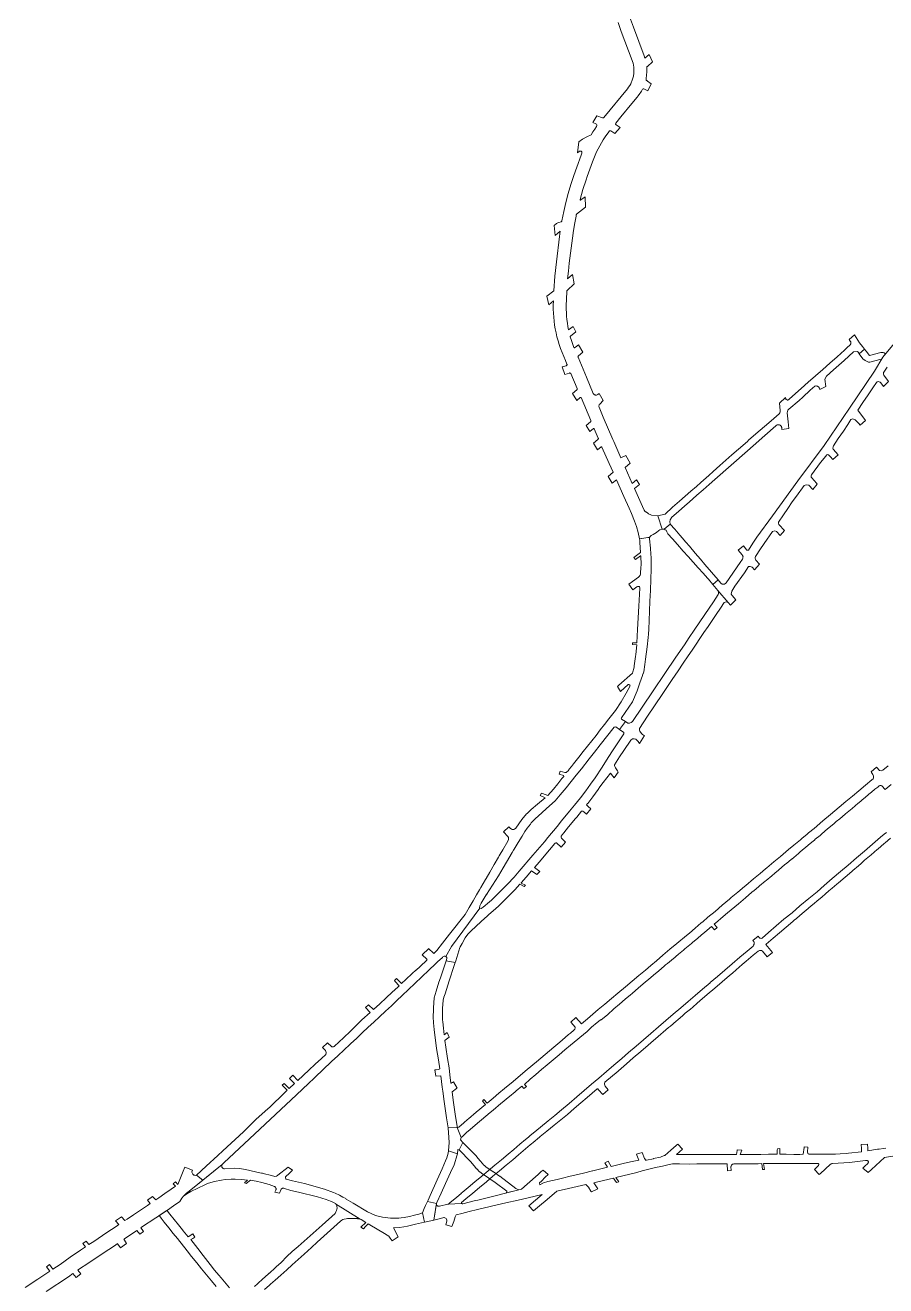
# Model space of a CAD drawing. Header units: inches. Extents: x 704148 to 723432, y 7075344 to 7101810.
# Drawn here: x 716746 to 718245, y 7092300 to 7094497 of the extents above; entities that cross this region are included whole.
import ezdxf

# ---------------------------------------------------------------- set-up
doc = ezdxf.new("R2010")
doc.units = ezdxf.units.IN
doc.header["$MEASUREMENT"] = 0
doc.layers.add('gisdb.gisadmin', color=7, linetype='Continuous', lineweight=9, true_color=0xccf5fc)

msp = doc.modelspace()

# ---------------------------------------------------------------- linework, layer by layer
at = {"layer": 'gisdb.gisadmin'}
for points in [[(717800.6341, 7094507.4328), (717805.5993, 7094493.7396), (717824.4406, 7094443.4478), (717825.7198, 7094439.7306), (717832.9896, 7094445.982), (717839.1471, 7094433.2506), (717829.9256, 7094425.2016), (717829.5631, 7094424.8247), (717829.1552, 7094424.1561), (717828.9343, 7094423.4048), (717828.9049, 7094422.7428), (717829.0243, 7094420.3466), (717829.0646, 7094417.9477), (717828.9802, 7094414.6232), (717828.711, 7094410.7615), (717828.4354, 7094408.3782), (717828.0814, 7094406.0052), (717827.6494, 7094403.6453), (717827.5918, 7094403.1256), (717827.6761, 7094402.347), (717827.8436, 7094401.8516), (717828.0946, 7094401.3928), (717828.6102, 7094400.8034), (717828.7995, 7094400.6501), (717830.1295, 7094399.66), (717836.7874, 7094394.7033), (717830.5673, 7094382.2597), (717825.1516, 7094385.6203), (717823.9261, 7094386.0499), (717823.143, 7094386.0407), (717822.389, 7094385.829), (717821.5169, 7094385.2588), (717820.0435, 7094382.856), (717819.6921, 7094382.2061), (717818.3999, 7094380.0046), (717817.0313, 7094377.8497), (717814.0716, 7094373.6907), (717812.4841, 7094371.6916), (717803.1768, 7094360.3841), (717784.0101, 7094337.0982), (717775.0586, 7094326.2229), (717774.6299, 7094325.2806), (717774.6759, 7094324.416), (717775.0829, 7094323.6519), (717775.4914, 7094323.2891), (717782.318, 7094318.4468), (717773.3085, 7094307.9838), (717766.4355, 7094312.7731), (717764.77, 7094313.0629), (717764.003, 7094312.6614), (717762.8248, 7094311.189), (717756.4864, 7094302.5067), (717753.1155, 7094297.4045), (717749.9129, 7094292.195), (717746.8822, 7094286.8838), (717744.0265, 7094281.4764), (717741.3489, 7094275.9786), (717738.8523, 7094270.3963), (717736.5393, 7094264.7355), (717734.4123, 7094259.0022), (717725.283, 7094233.1043), (717723.2857, 7094227.4384), (717717.6746, 7094210.5427), (717712.6844, 7094193.4533), (717712.6638, 7094193.0209), (717712.8279, 7094192.6203), (717713.1458, 7094192.3266), (717713.5581, 7094192.1948), (717713.9042, 7094192.2236), (717714.2439, 7094192.3866), (717721.8825, 7094198.0355), (717721.9599, 7094179.8332), (717706.8097, 7094167.4284), (717706.4524, 7094167.0477), (717706.2058, 7094166.5875), (717705.73, 7094164.3135), (717703.4663, 7094152.8148), (717701.1936, 7094139.2652), (717699.3038, 7094125.657), (717693.8725, 7094082.0407), (717692.3319, 7094068.5903), (717691.0566, 7094055.1122), (717699.5879, 7094062.518), (717702.6191, 7094046.4493), (717690.1961, 7094034.8077), (717689.9635, 7094034.548), (717689.7075, 7094034.093), (717689.5665, 7094033.4541), (717689.5325, 7094032.4491), (717688.6914, 7094008.0056), (717688.6933, 7094001.9563), (717688.8905, 7093995.9103), (717689.283, 7093989.8737), (717689.8702, 7093983.8531), (717690.6516, 7093977.8545), (717691.6264, 7093971.8843), (717692.7935, 7093965.9487), (717700.4772, 7093971.7774), (717705.1908, 7093962.3857), (717696.0866, 7093955.0791), (717695.9061, 7093954.8906), (717695.7524, 7093954.5791), (717695.7127, 7093954.3211), (717695.7503, 7093954.0268), (717697.6342, 7093947.7891), (717702.0472, 7093935.5292), (717702.175, 7093935.3015), (717702.3573, 7093935.1146), (717702.5817, 7093934.9813), (717702.9198, 7093934.9019), (717703.2647, 7093934.943), (717703.5868, 7093935.1088), (717704.7579, 7093936.0127), (717710.0992, 7093940.1357), (717717.3592, 7093927.2772), (717709.7721, 7093920.6872), (717709.426, 7093920.2963), (717709.2569, 7093919.9914), (717709.1432, 7093919.6618), (717709.0886, 7093919.3175), (717709.0945, 7093918.969), (717709.2411, 7093918.3994), (717712.2122, 7093911.3611), (717723.9413, 7093883.5757), (717735.8395, 7093855.3896), (717736.4998, 7093854.2637), (717737.0929, 7093853.6251), (717738.1671, 7093852.8837), (717738.9746, 7093852.5556), (717739.8267, 7093852.3727), (717740.6977, 7093852.3405), (717741.561, 7093852.4601), (717742.3904, 7093852.7278), (717743.5796, 7093853.438), (717745.8527, 7093855.2663), (717753.1642, 7093843.0482), (717747.0268, 7093836.7677), (717746.2442, 7093835.7231), (717745.885, 7093834.929), (717745.6172, 7093833.6515), (717745.6891, 7093832.3483), (717745.9965, 7093831.3287), (717752.9774, 7093814.1114), (717769.8683, 7093774.7924), (717771.3246, 7093771.4365), (717781.8653, 7093747.1449), (717783.6516, 7093743.1245), (717792.728, 7093747.2636), (717799.7462, 7093733.6275), (717791.1249, 7093726.3765), (717803.5559, 7093698.5193), (717810.7927, 7093704.7362), (717816.2067, 7093696.8611), (717807.6288, 7093689.392), (717823.9657, 7093652.782), (717824.3361, 7093652.0407), (717824.7697, 7093651.3344), (717825.2633, 7093650.6686), (717825.8129, 7093650.0483), (717826.4146, 7093649.4784), (717827.0636, 7093648.963), (717827.7551, 7093648.5062), (717828.4838, 7093648.1113), (717829.2441, 7093647.7815), (717830.2641, 7093647.4555), (717831.9193, 7093645.3931), (717835.8751, 7093643.6198), (717837.34, 7093642.95), (717848.31, 7093642.25), (717855.73, 7093618.84), (717851.94, 7093617.7), (717850.1, 7093616.53), (717845.96, 7093613.13), (717843.1, 7093611.07), (717840.25, 7093609.34), (717836.65, 7093607.49), (717834.61, 7093605.69), (717833.95, 7093604.24), (717831.0669, 7093604.0499), (717816.3468, 7093602.0312), (717814.1073, 7093612.9159), (717811.0271, 7093623.5866), (717807.5559, 7093632.724), (717802.3918, 7093645.9141), (717798.2523, 7093655.1906), (717789.0673, 7093675.7738), (717776.1177, 7093704.793), (717768.6437, 7093698.8428), (717761.6868, 7093710.4142), (717770.2551, 7093717.9308), (717763.5246, 7093733.0135), (717750.9094, 7093761.88), (717750.6949, 7093762.1531), (717750.233, 7093762.3869), (717749.8002, 7093762.382), (717749.3797, 7093762.1699), (717743.1482, 7093756.8682), (717736.3102, 7093768.3526), (717743.899, 7093774.8684), (717744.3394, 7093775.4055), (717744.5337, 7093775.8901), (717744.596, 7093776.4085), (717744.5617, 7093776.7554), (717744.4676, 7093777.0911), (717737.4624, 7093793.69), (717737.2738, 7093793.9816), (717736.8354, 7093794.2568), (717736.3181, 7093794.2759), (717735.8967, 7093794.0658), (717729.6397, 7093788.7933), (717723.3127, 7093799.1213), (717730.9007, 7093805.6747), (717731.4179, 7093806.369), (717731.5678, 7093806.8691), (717731.5831, 7093807.391), (717731.436, 7093807.9661), (717714.5743, 7093847.9102), (717714.0295, 7093848.4477), (717712.999, 7093848.2777), (717706.8228, 7093842.938), (717699.6458, 7093855.1743), (717707.2332, 7093861.7492), (717707.5798, 7093862.1397), (717707.7493, 7093862.4444), (717707.8983, 7093862.9448), (717707.9128, 7093863.4667), (717707.766, 7093864.0385), (717696.8654, 7093889.8418), (717696.563, 7093890.2675), (717696.3044, 7093890.5012), (717695.8505, 7093890.7592), (717695.1714, 7093890.905), (717694.5496, 7093890.8298), (717686.2091, 7093888.4538), (717681.4902, 7093901.4002), (717688.6789, 7093903.5586), (717689.2994, 7093903.8709), (717689.7757, 7093904.3765), (717690.0503, 7093905.0145), (717690.0901, 7093905.7079), (717689.9464, 7093906.252), (717687.186, 7093912.7911), (717678.6262, 7093933.8271), (717676.3663, 7093940.45), (717674.3259, 7093947.1438), (717672.5074, 7093953.9012), (717670.9126, 7093960.7149), (717669.5432, 7093967.5775), (717668.4009, 7093974.4815), (717667.4868, 7093981.4193), (717666.802, 7093988.3836), (717666.3471, 7093995.3666), (717666.1226, 7094002.3609), (717666.1289, 7094009.3587), (717666.3659, 7094016.3526), (717658.1341, 7094009.776), (717654.6307, 7094024.5978), (717667.073, 7094034.1701), (717668.8552, 7094059.5356), (717671.5449, 7094084.8211), (717676.9763, 7094128.4373), (717678.2842, 7094138.1744), (717669.4103, 7094130.5758), (717667.5123, 7094147.9224), (717671.6612, 7094151.1517), (717673.7337, 7094152.4707), (717675.834, 7094153.3215), (717679.813, 7094154.542), (717680.1362, 7094154.6729), (717680.5662, 7094154.969), (717680.9933, 7094155.5167), (717681.1947, 7094156.0984), (717684.3545, 7094172.1137), (717688.0256, 7094188.0197), (717692.204, 7094203.8), (717696.8856, 7094219.4384), (717702.0655, 7094234.9188), (717707.1257, 7094249.2733), (717714.6432, 7094270.4698), (717715.9893, 7094274.0859), (717716.0438, 7094274.8672), (717715.8942, 7094275.6359), (717715.5508, 7094276.3397), (717715.0369, 7094276.9307), (717714.3875, 7094277.3685), (717713.647, 7094277.6233), (717712.6055, 7094277.6504), (717711.8527, 7094277.4344), (717711.0879, 7094276.9533), (717708.3414, 7094274.5799), (717710.8162, 7094293.6893), (717717.1214, 7094298.1663), (717724.4062, 7094302.4733), (717732.0387, 7094306.1289), (717735.0842, 7094310.9628), (717738.2601, 7094315.7119), (717741.5642, 7094320.3727), (717742.0228, 7094321.3082), (717742.1401, 7094322.0826), (717742.053, 7094322.8609), (717741.7674, 7094323.5901), (717741.3028, 7094324.2206), (717740.447, 7094324.8415), (717735.0726, 7094327.4412), (717741.9925, 7094338.8565), (717751.8742, 7094335.4964), (717752.3863, 7094335.3942), (717752.7348, 7094335.4016), (717753.242, 7094335.5255), (717753.6999, 7094335.7764), (717754.0623, 7094336.1188), (717795.1121, 7094385.9906), (717797.2451, 7094388.7746), (717799.1787, 7094391.7006), (717800.9035, 7094394.7543), (717801.685, 7094396.3244), (717803.6942, 7094401.1849), (717804.7465, 7094404.5305), (717805.5628, 7094407.9413), (717806.3366, 7094413.1435), (717806.5483, 7094416.6443), (717806.5152, 7094420.1513), (717806.2377, 7094423.6475), (717805.717, 7094427.1158), (717804.9556, 7094430.5393), (717803.9572, 7094433.9013), (717803.3707, 7094435.5542), (717784.5294, 7094485.846), (717778.8472, 7094501.5747)], [(718247.7783, 7093900.7501), (718242.09, 7093892.6), (718241.55, 7093891.62), (718241.39, 7093890.21), (718241.4, 7093888.66), (718241.92, 7093887.01), (718250.04, 7093876.11), (718241.4768, 7093867.4286), (718236.72, 7093873.95), (718235.31, 7093875.07), (718233.49, 7093875.67), (718231.74, 7093875.77), (718230.22, 7093875.26), (718229.33, 7093874.54), (718222.96, 7093865.12), (718214.77, 7093853.01), (718205.28, 7093839.42), (718196.81, 7093826.25), (718210.1903, 7093808.2667), (718200.5853, 7093799.9876), (718198.22, 7093802.96), (718191.79, 7093809.13), (718188.04, 7093810.74), (718184.28, 7093809.94), (718179.37, 7093801.12), (718171.61, 7093789.78), (718162.6, 7093776.62), (718154.07, 7093763.75), (718153.48, 7093762.11), (718153.27, 7093760.03), (718153.82, 7093758.11), (718162.0479, 7093748.196), (718152.9296, 7093739.9086), (718149.05, 7093744.76), (718146.14, 7093747.96), (718144.09, 7093748.99), (718142.33, 7093748.33), (718137.78, 7093742.24), (718131.83, 7093735.09), (718116.14, 7093713.24), (718115.35, 7093711.78), (718115.28, 7093710.58), (718115.59, 7093709.33), (718116.55, 7093707.95), (718124.51, 7093698.91), (718125.9701, 7093697.2518), (718117.9242, 7093688.1531), (718111.33, 7093695.32), (718106.81, 7093696.27), (718103, 7093695.08), (718089.68, 7093676.54), (718082.35, 7093666.34), (718074.8, 7093654.94), (718067.03, 7093643.8), (718058.31, 7093630.9), (718058.49, 7093629.48), (718059.12, 7093626.8), (718068.7759, 7093616.4138), (718061.1834, 7093607.8024), (718055.18, 7093614.84), (718052.27, 7093615.56), (718047.76, 7093614.43), (718033.5, 7093593.84), (718025.63, 7093582.48), (718019.32, 7093572.98), (718018.15, 7093570.84), (718017.91, 7093569.64), (718017.97, 7093567.5), (718018.3, 7093566.3), (718019.1, 7093564.95), (718025.3473, 7093557.5754), (718016.6117, 7093548.1758), (718012.58, 7093552.61), (718010.85, 7093553.35), (718008.766, 7093553.9294), (718006.17, 7093553.49), (717999.01, 7093542.65), (717982.62, 7093519.39), (717980.6574, 7093516.3585), (717976.9218, 7093510.8177), (717976.16, 7093505.53), (717977.85, 7093503.14), (717984.2478, 7093495.7611), (717974.8619, 7093486.4762), (717970.74, 7093491.18), (717953, 7093511.77), (717943.8737, 7093522.5827), (717953.2355, 7093530.2654), (717957.905, 7093524.817), (717958.6163, 7093524.1152), (717959.4341, 7093523.5412), (717960.3359, 7093523.1108), (717961.2966, 7093522.8361), (717962.2896, 7093522.7246), (717963.2873, 7093522.7795), (717964.262, 7093522.9992), (717965.1868, 7093523.3776), (717966.036, 7093523.9042), (717966.786, 7093524.5644), (717967.416, 7093525.34), (717991.6247, 7093560.8163), (717995.536, 7093566.548), (717996.0191, 7093567.3975), (717996.358, 7093568.3141), (717996.5435, 7093569.2736), (717996.5708, 7093570.2504), (717996.4392, 7093571.2188), (717996.1521, 7093572.1529), (717995.7172, 7093573.0281), (717995.146, 7093573.821), (717988.0301, 7093582.1706), (717997.1415, 7093589.9251), (718003.49, 7093582.21), (718003.8432, 7093582.0711), (718004.2136, 7093581.9885), (718004.5924, 7093581.9641), (718004.9703, 7093581.9986), (718005.3384, 7093582.0912), (718005.6878, 7093582.2395), (718006.01, 7093582.44), (718013.9633, 7093594.472), (718020.81, 7093604.83), (718047.9722, 7093642.2462), (718092.1892, 7093703.1555), (718137.6641, 7093764.6049), (718182.0758, 7093829.6074), (718225.72, 7093894.3237), (718239.9735, 7093918.399), (718260.0948, 7093942.4982)], [(718254.8058, 7093173.8156), (718243.9319, 7093164.891), (718238.53, 7093171.42), (718237.49, 7093171.91), (718234.85, 7093171.93), (718233.5484, 7093171.3768), (718231.7602, 7093169.7952), (718231.1661, 7093169.2949), (718226.3868, 7093165.4645), (718220.26, 7093160.5543), (718215.8775, 7093156.8368), (718208.7, 7093150.7485), (718207.6806, 7093149.9031), (718198.0998, 7093141.9718), (718197.3576, 7093141.3574), (718186.4484, 7093132.2822), (718175.0708, 7093122.6791), (718174.5942, 7093122.2766), (718165.1336, 7093114.2851), (718159.0759, 7093109.1681), (718155.3408, 7093106.0118), (718146.1164, 7093098.2169), (718143.9222, 7093096.357), (718134.1633, 7093088.0848), (718130.7658, 7093085.2049), (718122.553, 7093078.3587), (718121.0083, 7093077.0712), (718118.5262, 7093074.9929), (718110.922, 7093068.6631), (718109.534, 7093067.5076), (718096.2657, 7093056.4657), (718095.5099, 7093055.8376), (718093.0281, 7093053.7726), (718084.9032, 7093046.8909), (718081.3417, 7093043.8743), (718081.32, 7093043.9), (718072.22, 7093036.21), (718069.59, 7093034.22), (718058.19, 7093024.63), (718052.2019, 7093019.614), (718046.6313, 7093014.9045), (718036.869, 7093006.7469), (718034.9943, 7093005.165), (718025.3788, 7092997.0517), (718023.677, 7092995.6298), (718016.2175, 7092989.3973), (718012.15, 7092985.98), (718000.67, 7092976.36), (717988.63, 7092966.11), (717969.75, 7092950.27), (717957.97, 7092940.33), (717952.6021, 7092935.8982), (717946.3368, 7092930.5979), (717951.3519, 7092924.5871), (717946.7145, 7092920.6453), (717941.7233, 7092926.6619), (717929.9097, 7092916.6235), (717923.4641, 7092911.1275), (717917.6737, 7092906.1855), (717908.4195, 7092898.2877), (717906.6051, 7092896.7939), (717897.9069, 7092889.6327), (717895.23, 7092887.4), (717892.84, 7092885.06), (717883.99, 7092877.95), (717874.19, 7092869.73), (717873.12, 7092868.85), (717872.05, 7092867.97), (717864.954, 7092862.1024), (717861.7509, 7092859.3727), (717859.3817, 7092857.3537), (717859.31, 7092857.29), (717849.94, 7092848.97), (717840.83, 7092841.61), (717840.4751, 7092841.3176), (717831.657, 7092833.8773), (717826.9612, 7092829.9267), (717822.36, 7092825.88), (717814.38, 7092819.3), (717803.57, 7092809.75), (717800.7, 7092807.37), (717791.33, 7092799.57), (717781.44, 7092791.32), (717771.47, 7092782.74), (717760.57, 7092772.65), (717749.78, 7092763.57), (717748.49, 7092763.88), (717748.3718, 7092764.0227), (717739.0896, 7092756.2184), (717736.1143, 7092753.7061), (717732.5622, 7092750.7068), (717724.87, 7092743.61), (717695.92, 7092719.45), (717686.49, 7092711.48), (717676.1386, 7092702.8545), (717665.9315, 7092694.2447), (717655.38, 7092685.41), (717645.54, 7092677.01), (717635.74, 7092668.72), (717625.77, 7092660.29), (717616.08, 7092651.31), (717619.3832, 7092647.6549), (717614.9281, 7092644.0264), (717611.25, 7092648.26), (717601.6, 7092639.89), (717599.56, 7092638.36), (717589.96, 7092630.25), (717587.78, 7092628.44), (717577.19, 7092619.76), (717574.96, 7092617.9), (717561.15, 7092606.34), (717556.11, 7092602.13), (717540.77, 7092589.29), (717534.1, 7092583.43), (717529.51, 7092579.44), (717518.01, 7092569.8), (717515.55, 7092567.74), (717510.3823, 7092562.9973), (717507.723, 7092560.5567), (717505.58, 7092558.59), (717498.7617, 7092576.0448), (717499.6999, 7092576.2933), (717501.2656, 7092576.7619), (717501.56, 7092576.85), (717510.12, 7092584.1), (717516.89, 7092590.08), (717518.42, 7092591.44), (717531.77, 7092602.68), (717547.85, 7092616.02), (717542.6656, 7092622.3056), (717545.3829, 7092624.7335), (717550.62, 7092618.42), (717561.13, 7092627.32), (717571.11, 7092635.77), (717581.373, 7092644.153), (717595.919, 7092656.377), (717609.193, 7092667.298), (717620.79, 7092677.3), (717636.68, 7092690.63), (717651.91, 7092703.41), (717667.31, 7092716.39), (717677.4495, 7092724.7957), (717686.88, 7092732.85), (717692.81, 7092737.93), (717696.13, 7092740.76), (717701.85, 7092745.63), (717703.83, 7092747.67), (717704.23, 7092749.93), (717704.22, 7092750.86), (717703.71, 7092751.82), (717701.52, 7092754.43), (717696.7322, 7092759.9589), (717705.4898, 7092767.7835), (717715.12, 7092756.92), (717725.4, 7092765.6), (717734.72, 7092773.47), (717744.38, 7092781.53), (717755.78, 7092791.29), (717756.08, 7092790.96), (717767.75, 7092800.96), (717778.77, 7092810.4), (717791.7, 7092821.21), (717815.27, 7092841), (717826.55, 7092850.49), (717836.11, 7092858.59), (717845.74, 7092866.75), (717857.04, 7092876.38), (717869.35, 7092886.87), (717881.16, 7092896.57), (717898.25, 7092910.64), (717903.32, 7092914.97), (717913.08, 7092923.3), (717923.94, 7092932.56), (717926.31, 7092934.54), (717935.55, 7092942.43), (717947.82, 7092952.81), (717960.35, 7092963.44), (717973.21, 7092974.27), (717976.07, 7092976.67), (717987.42, 7092986.19), (717999.16, 7092996), (718001.38, 7092997.85), (718015.12, 7093009.33), (718026.58, 7093019), (718035.76, 7093026.67), (718038.26, 7093028.76), (718050.45, 7093039.13), (718061.78, 7093048.59), (718076.05, 7093060.46), (718085.28, 7093068.14), (718096.76, 7093077.68), (718098.97, 7093079.53), (718099.28, 7093079.79), (718108.29, 7093087.29), (718110.75, 7093089.35), (718120.42, 7093097.41), (718135.78, 7093110.43), (718148.75, 7093121.39), (718164.27, 7093134.5), (718175.72, 7093144.17), (718187.14, 7093153.67), (718198.35, 7093162.95), (718210.08, 7093172.9), (718221.16, 7093181.78), (718223.02, 7093183.79), (718223.89, 7093185.37), (718223.6, 7093188.32), (718222.82, 7093191.01), (718220.67, 7093194.48), (718219.5297, 7093196.0847), (718229.2965, 7093204.2118), (718229.85, 7093203.55), (718234.54, 7093198.25), (718237.26, 7093197.64), (718240.29, 7093198.7), (718249.62, 7093206.42)], [(718253.52, 7093080.1), (718244.2115, 7093072.2757), (718242.6891, 7093070.9578), (718231.2919, 7093061.0917), (718230.5612, 7093060.4592), (718230.4393, 7093060.355), (718220.0112, 7093051.5592), (718208.4632, 7093041.7553), (718202.2175, 7093036.4355), (718197.4787, 7093032.2734), (718188.1144, 7093024.0503), (718186.0164, 7093022.2561), (718174.7144, 7093012.5903), (718162.9073, 7093002.6388), (718160.2198, 7093000.3739), (718151.6259, 7092993.0869), (718146.3453, 7092988.6094), (718140.1568, 7092983.2467), (718133.6561, 7092977.6134), (718128.9386, 7092973.6776), (718117.5017, 7092964.1271), (718115.2609, 7092962.2372), (718105.8395, 7092954.2913), (718103.9657, 7092952.7111), (718094.8525, 7092944.8041), (718090.2819, 7092940.8384), (718089.678, 7092940.3466), (718085.87, 7092937.58), (718084.4189, 7092936.3293), (718083.19, 7092935.27), (718071.68, 7092925.25), (718060.31, 7092915.62), (718049.07, 7092906.04), (718036.7725, 7092895.5843), (718036.0573, 7092894.9613), (718047.7629, 7092881.076), (718038.7981, 7092873.5923), (718030.64, 7092883.45), (718028.8, 7092884.49), (718025.56, 7092884.58), (718023.0071, 7092883.5936), (718019.8283, 7092880.914), (718014.26, 7092876.22), (718002.1, 7092865.89), (717995.3632, 7092860.1914), (717989.9638, 7092855.4936), (717984.6315, 7092850.8577), (717978.06, 7092844.98), (717973.2828, 7092841.0092), (717960.264, 7092829.9014), (717947.7123, 7092819.1885), (717934.3537, 7092807.7512), (717921.4037, 7092796.7012), (717916.8742, 7092792.8374), (717908.9523, 7092786.08), (717904.9016, 7092782.6246), (717896.0928, 7092775.1104), (717891.6539, 7092771.3232), (717883.0847, 7092764.0121), (717879.9895, 7092761.3695), (717870.0263, 7092752.8634), (717866.8714, 7092750.1709), (717857.3345, 7092742.0319), (717853.6455, 7092738.8848), (717843.9458, 7092730.61), (717840.3658, 7092727.5258), (717831.2651, 7092719.6853), (717818.4914, 7092708.6507), (717805.4401, 7092697.3795), (717793.4446, 7092687.099), (717779.5149, 7092675.1593), (717778.8307, 7092674.573), (717755.9133, 7092654.9716), (717755.71, 7092654.53), (717755.52, 7092652.87), (717755.52, 7092651.53), (717755.91, 7092649.83), (717756.71, 7092648.01), (717761.7494, 7092642.071), (717752.2534, 7092633.8566), (717745.1, 7092642.05), (717743.67, 7092643.43), (717743.12, 7092643.72), (717742.6641, 7092643.6605), (717725.1561, 7092628.6795), (717713.8187, 7092618.8403), (717702.4928, 7092609.0083), (717690.71, 7092599.0604), (717678.9916, 7092589.4693), (717667.6237, 7092580.0859), (717654.7345, 7092569.5783), (717643.4749, 7092560.438), (717641.8384, 7092559.1095), (717631.13, 7092550.07), (717628.0724, 7092547.6029), (717625.934, 7092545.7227), (717605.3708, 7092528.3763), (717595.4326, 7092519.9878), (717583.8382, 7092510.3338), (717572.4665, 7092500.8724), (717560.8236, 7092491.1783), (717549.5292, 7092481.753), (717537.6795, 7092471.8632), (717525.8475, 7092461.9899), (717513.928, 7092452.0064), (717506.4398, 7092445.6445), (717506.3779, 7092445.4606), (717506.3282, 7092445.1423), (717506.3329, 7092444.8203), (717506.3919, 7092444.5036), (717506.5034, 7092444.2014), (717506.6644, 7092443.9224), (717506.8701, 7092443.6745), (717482.394, 7092442.49), (717483.2916, 7092442.7752), (717484.1335, 7092443.1973), (717484.899, 7092443.746), (717486.7427, 7092445.3), (717497.4292, 7092454.3075), (717505.935, 7092461.477), (717505.8681, 7092461.5609), (717507.1408, 7092462.6269), (717517.83, 7092471.58), (717529.67, 7092481.46), (717541.52, 7092491.35), (717552.82, 7092500.78), (717564.47, 7092510.48), (717575.84, 7092519.94), (717587.37, 7092529.54), (717597.31, 7092537.93), (717608.02, 7092546.96), (717617.68, 7092555.11), (717622.65, 7092559.48), (717626.04, 7092562.19), (717633.77, 7092568.66), (717657.04, 7092587.55), (717668.82, 7092597.31), (717680.52, 7092606.82), (717693.61, 7092617.85), (717707.03, 7092629.5), (717719.74, 7092640.53), (717732.56, 7092651.47), (717745.28, 7092662.33), (717758.59, 7092673.69), (717771.38, 7092684.65), (717785.31, 7092696.59), (717797.27, 7092706.84), (717810.32, 7092718.11), (717823.1, 7092729.15), (717835.81, 7092740.1), (717849.22, 7092751.54), (717861.91, 7092762.37), (717874.97, 7092773.52), (717887.98, 7092784.62), (717900.84, 7092795.59), (717913.29, 7092806.21), (717926.24, 7092817.26), (717939.36, 7092828.45), (717939.59, 7092828.69), (717952.15, 7092839.41), (717965.09, 7092850.45), (717977.95, 7092861.61), (717990.8, 7092872.79), (718003.59, 7092883.66), (718014.04, 7092892.36), (718015.09, 7092893.74), (718015.97, 7092895.74), (718016.1, 7092897.16), (718015.89, 7092898.98), (718015.16, 7092900.48), (718013.7869, 7092902.0909), (718022.8881, 7092909.7901), (718024.91, 7092907.44), (718025.37, 7092906.76), (718026.13, 7092906.31), (718027.28, 7092905.86), (718028.48, 7092905.7), (718029.18, 7092905.83), (718029.94, 7092906.21), (718041.01, 7092915.8), (718054.11, 7092927.43), (718067.69, 7092939.28), (718082.09, 7092950.28), (718095.84, 7092962.21), (718111.1, 7092975.08), (718125.47, 7092987.06), (718138.21, 7092998.1), (718152.15, 7093009.92), (718166.43, 7093022.27), (718166.59, 7093022.09), (718179.99, 7093033.55), (718194.04, 7093045.89), (718208.07, 7093057.84), (718222.38, 7093069.91), (718236.3, 7093081.96), (718242.66, 7093087.46), (718246.27, 7093090.36)], [(718260.83, 7092526.67), (718243.12, 7092523.75), (718220.3794, 7092503.1927), (718214.7482, 7092497.5615), (718205.5189, 7092505.5177), (718208.6788, 7092508.5764), (718208.8022, 7092508.6958), (718208.9748, 7092508.8615), (718213.9282, 7092513.6171), (718214.0956, 7092513.7778), (718214.4236, 7092514.1834), (718214.6764, 7092514.6397), (718214.8464, 7092515.1329), (718214.9283, 7092515.6481), (718214.9198, 7092516.1697), (718214.821, 7092516.6819), (718214.635, 7092517.1693), (718214.3673, 7092517.6171), (718214.0262, 7092518.0117), (718213.6218, 7092518.3413), (718213.1665, 7092518.5959), (718212.6739, 7092518.7677), (718212.1591, 7092518.8516), (718211.6374, 7092518.845), (718211.421, 7092518.8154), (718210.0161, 7092518.6231), (718181.884, 7092515.279), (718152.216, 7092513.281), (718151.2227, 7092513.1298), (718150.2686, 7092512.8149), (718149.3804, 7092512.3453), (718148.583, 7092511.734), (718131.481, 7092496.186), (718129.0862, 7092494.18), (718120.938, 7092503.1429), (718128.15, 7092509.66), (718128.89, 7092510.83), (718128.91, 7092511.88), (718128.52, 7092512.62), (718128.11, 7092513.03), (718127.21, 7092513.21), (718112.53, 7092513.28), (718098.24, 7092513.32), (718065.58, 7092513.18), (718048.84, 7092513.21), (718032.32, 7092513.21), (718033.8197, 7092502.9828), (718030.6236, 7092502.8925), (718029.18, 7092513.17), (718022.83, 7092513.08), (718013.34, 7092512.95), (717998.24, 7092512.75), (717980.47, 7092512.7), (717979.4, 7092512.51), (717978.4, 7092512.2), (717977.47, 7092511.43), (717976.46, 7092510.49), (717975.87, 7092509.1), (717975.66, 7092508.4), (717975.62, 7092507.92), (717976.0738, 7092501.0856), (717969.6607, 7092500.6141), (717969.26, 7092513.09), (717952, 7092512.89), (717945.96, 7092512.82), (717926.09, 7092512.65), (717916.33, 7092512.58), (717904.08, 7092512.5), (717886.21, 7092512.87), (717873.79, 7092512.55), (717870.86, 7092512.03), (717863.47, 7092510.63), (717856.18, 7092508.96), (717853.34, 7092508.31), (717844.36, 7092506.25), (717832.79, 7092503.49), (717821.04, 7092500.4), (717811.34, 7092497.68), (717799.38, 7092494.84), (717775.01, 7092489.04), (717780.0433, 7092481.7377), (717776.2049, 7092480.4473), (717773.51, 7092484.37), (717770.85, 7092488.06), (717753.48, 7092483.93), (717736.6, 7092479.92), (717743.7376, 7092469.5328), (717732.7062, 7092464.0482), (717731.7274, 7092465.4953), (717727.26, 7092472.1), (717724.56, 7092475.07), (717723.23, 7092476.36), (717722.56, 7092476.73), (717700.31, 7092471.87), (717672.3, 7092465.28), (717655.47, 7092450.77), (717642.2, 7092439.67), (717631.6417, 7092430.8318), (717623.3965, 7092439.6557), (717646.69, 7092459.29), (717609.8587, 7092450.7176), (717578.42, 7092443.46), (717556.3, 7092438.31), (717534.07, 7092433.14), (717519.82, 7092429.63), (717506.94, 7092426.47), (717496.8, 7092424.07), (717495.4168, 7092420.2439), (717492.5734, 7092412.3789), (717489.49, 7092403.85), (717479.1486, 7092406.6211), (717480.46, 7092412.66), (717480.53, 7092414.49), (717480.16, 7092416.13), (717479.38, 7092417.32), (717478.29, 7092418.24), (717476.94, 7092418.88), (717475.96, 7092419.14), (717475.49, 7092419.12), (717469.667, 7092417.6677), (717462.82, 7092415.96), (717457.8103, 7092414.7981), (717462.2457, 7092440.8535), (717462.4811, 7092440.5929), (717463.2497, 7092439.981), (717464.1078, 7092439.5027), (717465.0325, 7092439.1708), (717465.9989, 7092438.9943), (717466.9812, 7092438.9779), (717467.953, 7092439.122), (717482.394, 7092442.49), (717506.8701, 7092443.6745), (717507.1146, 7092443.4648), (717507.391, 7092443.2995), (717507.6914, 7092443.1831), (717507.8942, 7092443.142), (717508.5471, 7092443.305), (717530.2991, 7092448.6893), (717534.7572, 7092449.7261), (717610.8799, 7092468.7337), (717620.403, 7092477.678), (717639.718, 7092494.507), (717645.163, 7092499.3156), (717648.3048, 7092502.0902), (717656.9172, 7092494.0916), (717652, 7092489.7), (717645.53, 7092482.85), (717642.36, 7092479.77), (717642.92, 7092476.5), (717647.92, 7092479.41), (717649.23, 7092479.99), (717656.39, 7092481.99), (717672.71, 7092485.42), (717684.56, 7092488.36), (717693.23, 7092490.52), (717718.53, 7092496.81), (717734.47, 7092500.77), (717734.85, 7092500.86), (717760.28, 7092506.77), (717755.68, 7092514.5429), (717761.4988, 7092517.3484), (717766.91, 7092508.31), (717790.3, 7092513.75), (717803.61, 7092516.84), (717814.99, 7092519.48), (717811.69, 7092528.05), (717810.9764, 7092529.9006), (717820.9828, 7092532.4897), (717825.21, 7092522.4), (717827.04, 7092519.31), (717827.55, 7092518.67), (717827.564, 7092518.6597), (717828.7207, 7092518.9639), (717840.6474, 7092521.8133), (717840.7844, 7092521.8454), (717852.5746, 7092524.5485), (717859.35, 7092527.25), (717860.16, 7092527.57), (717870.88, 7092536.85), (717880.1399, 7092544.8764), (717881.09, 7092545.7), (717882.9851, 7092547.3413), (717891.4506, 7092538.1556), (717880.92, 7092529.12), (717917.72, 7092528.95), (717930.69, 7092528.89), (717951.78, 7092528.99), (717958.0016, 7092528.9606), (717969.8163, 7092529.0803), (717974.4187, 7092528.9202), (717985.47, 7092528.94), (717986.3988, 7092536.1784), (717986.5338, 7092537.2307), (717994.7574, 7092536.5384), (717991.64, 7092529.11), (718000.08, 7092529), (718013.44, 7092529.12), (718027.48, 7092529.35), (718041.15, 7092529.47), (718056.04, 7092529.65), (718056.3, 7092536.56), (718056.3988, 7092539.1928), (718060.8322, 7092539.3837), (718060.48, 7092529.41), (718071.69, 7092529.44), (718084.87, 7092529.33), (718095.83, 7092529.36), (718101.61, 7092529.41), (718103.0153, 7092541.3694), (718103.12, 7092542.2608), (718109.7484, 7092541.7259), (718108.97, 7092533.67), (718108.96, 7092533.02), (718109.23, 7092531.7), (718109.5, 7092531.05), (718109.8, 7092530.68), (718110.33, 7092530.28), (718111.39, 7092529.66), (718125.73, 7092529.57), (718141.66, 7092529.52), (718153.78, 7092529.64), (718157.7429, 7092529.6895), (718165.8043, 7092530.2323), (718177.6551, 7092531.0304), (718180.3944, 7092531.2149), (718203.1553, 7092533.94), (718202.84, 7092539.68), (718202.4617, 7092546.6342), (718213.2652, 7092547.2062), (718213.77, 7092540.09), (718214.05, 7092535.75), (718230.91, 7092538.22), (718233.5621, 7092538.4548), (718241.2334, 7092539.655), (718245.5435, 7092540.3656)], [(716746.2212, 7092297.378), (716768.0727, 7092311.7525), (716789.0577, 7092325.7095), (716783.2167, 7092333.3039), (716788.3525, 7092337.2217), (716794.439, 7092329.2886), (716806.8338, 7092337.5323), (716824.6287, 7092349.9816), (716842.6286, 7092362.1327), (716851.3294, 7092368.0158), (716846.52, 7092374.1597), (716852.2895, 7092378.0739), (716857.2757, 7092372.0365), (716865.5603, 7092377.6382), (716888.6432, 7092392.9176), (716904.7348, 7092403.8731), (716909.3374, 7092406.9407), (716903.7614, 7092413.342), (716914.0021, 7092420.2675), (716919.688, 7092413.8392), (716923.7428, 7092416.5417), (716934.7909, 7092424.2435), (716959.3139, 7092440.4805), (716963.8245, 7092443.453), (716959.0368, 7092449.6745), (716967.8424, 7092456.0617), (716973.4834, 7092449.818), (716978.9699, 7092453.4336), (716989.6551, 7092461.2051), (717000.6474, 7092468.5357), (717008.0178, 7092473.7349), (717004.199, 7092478.2584), (717007.9865, 7092481.2661), (717012.04, 7092476.84), (717021.63, 7092500.18), (717024.4036, 7092506.9266), (717037.5148, 7092501.7757), (717036.66, 7092498.92), (717036.6, 7092498.13), (717036.84, 7092497.15), (717037.52, 7092495.82), (717038.35, 7092494.71), (717039.39, 7092493.79), (717040.1, 7092493.29), (717041.74, 7092492.88), (717043.3, 7092492.74), (717044.63, 7092492.91), (717055.4473, 7092484.3423), (717031.9265, 7092465.3941), (717029.9281, 7092463.787), (717027.112, 7092461.5223), (717021.714, 7092456.4989), (717019.1529, 7092453.161), (717015.3564, 7092447.0775), (717004.5744, 7092439.9115), (716994.1128, 7092432.2852), (716973.6661, 7092418.7987), (716949.0099, 7092402.4757), (716947.6625, 7092401.5334), (716951.39, 7092395.8), (716952.2233, 7092394.7128), (716945.631, 7092390.2782), (716940.7303, 7092396.6857), (716938.6784, 7092395.2508), (716919.0999, 7092382.2018), (716917.9723, 7092381.4336), (716918.95, 7092379.68), (716922.4995, 7092374.0168), (716912.1502, 7092366.2399), (716907.34, 7092373.13), (716906.7859, 7092373.8131), (716903.2428, 7092371.3994), (716880.1183, 7092356.0958), (716857.1471, 7092340.5631), (716839.2147, 7092328.4577), (716837.9132, 7092327.5466), (716843.1822, 7092321.0563), (716834.8085, 7092314.8138), (716829.3418, 7092321.5467), (716821.4898, 7092316.0503), (716782.4844, 7092290.1112)], [(717078.84, 7092299.38), (717070.75, 7092308.96), (717053.46, 7092330.12), (717045.34, 7092340.2), (717035.81, 7092351.44), (717028.04, 7092361.26), (717011.2, 7092382.56), (717003.97, 7092391.71), (716996.54, 7092401.09), (716988.51, 7092411.25), (716982.8581, 7092418.3955), (716979.92, 7092422.11), (716979.326, 7092422.5319), (716992.9075, 7092431.4902), (716993.9977, 7092430.1032), (716997.9598, 7092425.094), (717012.98, 7092406.53), (717019.9944, 7092398.0175), (717021.4317, 7092396.2732), (717030.0167, 7092385.8546), (717038.1557, 7092390.7907), (717041.7321, 7092384.9896), (717038.08, 7092382.88), (717034.46, 7092380.79), (717046.63, 7092365.26), (717056.12, 7092353.14), (717064.32, 7092342.67), (717068.3793, 7092337.1481), (717076.1652, 7092327.6197), (717083.2387, 7092318.97), (717087.8, 7092313.99), (717102.08, 7092296.71)], [(717145.3322, 7092299.1773), (717150.6776, 7092303.9257), (717160.9683, 7092313.0672), (717163.0416, 7092314.9088), (717171.1639, 7092322.1236), (717171.6119, 7092322.517), (717181.7984, 7092331.4888), (717183.6012, 7092333.124), (717191.86, 7092340.93), (717201.96, 7092351.42), (717211.45, 7092359.97), (717221.49, 7092369.03), (717263.53, 7092406), (717285.93, 7092426.47), (717287.48, 7092428.97), (717288.56, 7092431.48), (717289.22, 7092433.73), (717289.43, 7092435.41), (717289.41, 7092436.65), (717289.24, 7092438.02), (717288.9, 7092439.62), (717288.42, 7092441.01), (717287.88, 7092442.15), (717287.41, 7092442.86), (717287, 7092443.21), (717329.58, 7092416.6), (717327.96, 7092417.04), (717325.83, 7092417.24), (717324.86, 7092417.32), (717318.02, 7092417.64), (717315.31, 7092417.78), (717307.52, 7092417.43), (717305.18, 7092417.14), (717302.1, 7092416.44), (717299.55, 7092415.65), (717297.81, 7092414.82), (717295.2, 7092413.06), (717254.62, 7092376.22), (717244.79, 7092367.05), (717232.11, 7092355.54), (717221.43, 7092345.85), (717211.4, 7092336.75), (717201.8, 7092328.03), (717191.47, 7092318.66), (717181.72, 7092310.1), (717173.6676, 7092302.9469), (717171.9572, 7092301.4276), (717163.1377, 7092293.593)]]:
    msp.add_lwpolyline(points, dxfattribs=at)
for points in [[(718208.274, 7093932.4296), (718198.9544, 7093924.4882), (718198.4589, 7093925.1755), (718197.037, 7093927.148), (718196.12, 7093928.42), (718196.0468, 7093928.4149), (718189.5215, 7093927.9613), (718189.3293, 7093927.8713), (718172.9241, 7093912.5604), (718154.3943, 7093896.4427), (718142.2794, 7093885.5293), (718139.3977, 7093880.3861), (718140.8944, 7093867.5808), (718130.2641, 7093862.2291), (718130.1699, 7093863.3955), (718129.8535, 7093864.3775), (718129.3837, 7093865.2959), (718128.7726, 7093866.1271), (718128.036, 7093866.8495), (718127.1932, 7093867.4444), (718126.2657, 7093867.8963), (718125.2778, 7093868.1936), (718124.255, 7093868.3286), (718123.2238, 7093868.2977), (718122.2109, 7093868.1018), (718121.4792, 7093867.8329), (718113.8487, 7093861.0837), (718100.9, 7093848.54), (718094.207, 7093842.8559), (718076.42, 7093827.75), (718074.79, 7093826.1), (718073.82, 7093823.93), (718073.7054, 7093821.2822), (718075.1127, 7093805.6225), (718076.1236, 7093794.3748), (718064.4649, 7093792.5496), (718064.1696, 7093795.6914), (718063.8809, 7093796.7054), (718063.4241, 7093797.6555), (718062.8125, 7093798.5142), (718062.4464, 7093798.8771), (718062.0638, 7093799.2565), (718061.1999, 7093799.8606), (718060.2458, 7093800.3092), (718059.2294, 7093800.5891), (718058.1802, 7093800.6921), (718057.1287, 7093800.6154), (718056.1056, 7093800.361), (718055.1406, 7093799.9364), (718054.2618, 7093799.3541), (718053.4948, 7093798.6308), (718034.5925, 7093781.8282), (718014.16, 7093763.72), (718004.47, 7093755.21), (717995.12, 7093746.99), (717985.5, 7093738.54), (717976.06, 7093730.25), (717966.56, 7093721.91), (717956.95, 7093713.47), (717947.41, 7093705.09), (717937.64, 7093696.82), (717937.8, 7093696.64), (717926.95, 7093687.25), (717915.99, 7093677.76), (717902.81, 7093666.05), (717895.5, 7093659.54), (717883.97, 7093649.49), (717872.84, 7093639.78), (717869.7305, 7093635.0205), (717869.41, 7093634.53), (717868.9, 7093631.94), (717869.93, 7093627.63), (717859.48, 7093618.56), (717857.57, 7093618.92), (717855.73, 7093618.84), (717848.31, 7093642.25), (717860.23, 7093644.62), (717860.7048, 7093645.0491), (717873.93, 7093657), (717885.94, 7093667.45), (717895.61, 7093676.09), (717905.46, 7093684.68), (717915.35, 7093693.3), (717923.1269, 7093700.0948), (717937.1601, 7093712.4386), (717944.6, 7093719.2), (717956.35, 7093729.63), (717966.66, 7093738.77), (717977.15, 7093748.06), (717988.5, 7093758.13), (718004.11, 7093771.34), (718006.33, 7093773.65), (718019.02, 7093784.99), (718033.85, 7093797.62), (718045.4995, 7093807.7526), (718059.31, 7093819.9), (718060.5, 7093821.19), (718061.28, 7093822.74), (718061.55, 7093823.96), (718061.3946, 7093825.5194), (718060.0974, 7093838.5338), (718070.829, 7093848.3062), (718071.08, 7093846.27), (718071.45, 7093845.41), (718072.02, 7093844.81), (718073.49, 7093843.95), (718074.15, 7093843.73), (718074.86, 7093843.63), (718075.77, 7093843.83), (718077.76, 7093845.69), (718097.92, 7093863.63), (718110.36, 7093874.71), (718122.96, 7093885.94), (718135.5, 7093897.12), (718147.99, 7093908.18), (718160.43, 7093919.21), (718173.55, 7093930.83), (718177.71, 7093934.52), (718177.43, 7093934.91), (718183.19, 7093940.1), (718184.14, 7093941.63), (718184.29, 7093942.33), (718184.42, 7093943.81), (718184.17, 7093945.24), (718183.46, 7093946.57), (718181.5142, 7093949.0977), (718190.7321, 7093957.4916), (718199.4771, 7093943.4921), (718204.5191, 7093937.1515)], [(718198.9544, 7093924.4882), (718208.274, 7093932.4296), (718210.9527, 7093929.0609), (718216.8468, 7093921.6488), (718236.7328, 7093926.823), (718237.8449, 7093926.794), (718239.3683, 7093926.6121), (718240.628, 7093926.3214), (718242.1969, 7093925.7757), (718242.9034, 7093925.4782), (718245.0079, 7093924.4287), (718239.9735, 7093918.399), (718237.7372, 7093914.6218), (718237.2999, 7093914.7739), (718236.9768, 7093914.8125), (718217.6581, 7093909.7072), (718216.7482, 7093909.6535), (718215.3471, 7093909.8415), (718212.9018, 7093910.8358), (718209.1666, 7093912.9049), (718205.2564, 7093915.7462)], [(717869.93, 7093627.63), (717877.83, 7093618.58), (717886.72, 7093608.27), (717891.39, 7093602.78), (717896.44, 7093596.7), (717899.61, 7093593.44), (717900.62, 7093592.25), (717903.4039, 7093588.9436), (717913.38, 7093577.21), (717922.45, 7093566.33), (717930.361, 7093556.956), (717953.2355, 7093530.2654), (717943.8737, 7093522.5827), (717936.44, 7093531.39), (717934.85, 7093533.17), (717927.14, 7093541.8), (717918.48, 7093551.49), (717909.82, 7093561.19), (717901.16, 7093570.89), (717892.39, 7093580.7), (717882.35, 7093591.94), (717873.47, 7093601.88), (717865.83, 7093610.64), (717863.71, 7093614.08), (717862.98, 7093616.74), (717861.23, 7093617.73), (717859.48, 7093618.56)], [(717055.4473, 7092484.3423), (717044.63, 7092492.91), (717061.5817, 7092508.6359), (717081.8284, 7092527.1984), (717090.54, 7092535.4), (717126.53, 7092568.71), (717148.72, 7092590.45), (717169, 7092608.65), (717172.11, 7092611.61), (717180.73, 7092619.8), (717189.9, 7092628.51), (717202.77, 7092641.05), (717193.8686, 7092649.986), (717197.0599, 7092652.9608), (717205.87, 7092644.08), (717215.27, 7092652.61), (717206.3488, 7092661.6195), (717212.2566, 7092667.1265), (717221.09, 7092658.15), (717240.17, 7092675.91), (717251.51, 7092686.38), (717262.11, 7092696.17), (717270.04, 7092703.49), (717270.49, 7092706.2), (717270.49, 7092707.04), (717270.13, 7092708.78), (717269.12, 7092710.24), (717264.0247, 7092715.3824), (717272.8972, 7092723.6529), (717279.91, 7092717.06), (717280.49, 7092716.72), (717282.17, 7092716.47), (717283.39, 7092716.76), (717284.13, 7092717.16), (717285.01, 7092717.79), (717292.67, 7092724.92), (717301.39, 7092733.05), (717312.37, 7092743.27), (717332.38, 7092763.61), (717347, 7092776.39), (717338.7638, 7092785.0507), (717344.227, 7092790.1433), (717352.81, 7092781.66), (717363.9, 7092791.72), (717374.99, 7092801.99), (717385.65, 7092811.86), (717395.31, 7092820.87), (717397.79, 7092823.2), (717390.69, 7092830.55), (717389.2358, 7092832.0985), (717393.1177, 7092835.717), (717398.08, 7092830.62), (717401.73, 7092826.9), (717409.14, 7092833.87), (717420.0053, 7092844.2114), (717426.45, 7092850.21), (717427.32, 7092850.38), (717427.8, 7092850.7), (717433.7, 7092856.08), (717434.4, 7092856.75), (717445.76, 7092867.56), (717446.06, 7092868.04), (717446.11, 7092868.31), (717445.96, 7092868.92), (717445.53, 7092869.58), (717437.6312, 7092877.2105), (717449.0089, 7092887.8163), (717449.6819, 7092887.1829), (717456.24, 7092881.01), (717457.866, 7092879.5183), (717463.1445, 7092884.6577), (717473.0136, 7092897.4275), (717473.1677, 7092897.6203), (717477.1365, 7092902.4204), (717485.4326, 7092913.1089), (717512.6, 7092947.5), (717519.7, 7092959.46), (717526.5, 7092971.14), (717532.42, 7092981.3), (717537.5799, 7092990.1645), (717540.15, 7092994.58), (717548.2, 7093008.4), (717549.1, 7093009.95), (717555.59, 7093021.09), (717563.31, 7093034.34), (717570.64, 7093046.93), (717571.88, 7093049.37), (717573.81, 7093052.53), (717578.17, 7093059.85), (717587.16, 7093075.16), (717587.99, 7093077.88), (717587.98, 7093081.52), (717587.09, 7093083.39), (717579.2805, 7093091.4595), (717588.6435, 7093099.984), (717591.7662, 7093097.0199), (717592.5732, 7093096.3763), (717593.4786, 7093095.8806), (717594.4555, 7093095.5474), (717595.4751, 7093095.3865), (717596.5072, 7093095.4028), (717597.5212, 7093095.5958), (717598.4871, 7093095.9596), (717599.3764, 7093096.4837), (717600.1627, 7093097.1524), (717600.8227, 7093097.946), (717611.2954, 7093113.0055), (717619.61, 7093122.78), (717620.36, 7093123.48), (717627.49, 7093130.08), (717638.69, 7093139.58), (717652.07, 7093150.75), (717643.2153, 7093154.458), (717645.4337, 7093158.9269), (717647.4916, 7093158.1765), (717656.56, 7093154.87), (717666.4, 7093165.43), (717673.95, 7093175.2), (717680.88, 7093184.12), (717684.17, 7093187.94), (717683.86, 7093189.54), (717676.1268, 7093191.7475), (717678.2141, 7093197.1018), (717685.97, 7093194.77), (717688.26, 7093194.81), (717689.38, 7093195.38), (717691.82, 7093197.67), (717692.9432, 7093199.1061), (717693.8673, 7093200.2876), (717697.7234, 7093205.2181), (717701.26, 7093209.74), (717710.6, 7093221.67), (717717.98, 7093231.11), (717725.48, 7093240.45), (717732.97, 7093249.82), (717740.51, 7093259.48), (717747.93, 7093268.94), (717755.43, 7093278.49), (717763.13, 7093288.31), (717774.2822, 7093302.8329), (717784.1738, 7093318.1538), (717793.0614, 7093332.9912), (717800.0524, 7093345.709), (717799.6806, 7093346.9733), (717798.8253, 7093347.7542), (717797.8213, 7093348.312), (717796.3524, 7093347.8844), (717783.0316, 7093336.0409), (717777.7723, 7093344.7564), (717780.27, 7093346.85), (717804.14, 7093367.59), (717804.8, 7093370.21), (717806.14, 7093376.15), (717806.78, 7093379.02), (717807.01, 7093380.66), (717809.29, 7093397.14), (717809.72, 7093400.23), (717811.44, 7093417.46), (717804.1176, 7093417.9406), (717804.3377, 7093420.9331), (717811.56, 7093420.46), (717812.53, 7093443.97), (717813.75, 7093464.16), (717815.21, 7093484.45), (717817.05, 7093515.68), (717816.9, 7093517.28), (717816.48, 7093518.13), (717815.84, 7093518.65), (717815, 7093518.96), (717813.97, 7093518.96), (717813.01, 7093518.84), (717811.49, 7093518.26), (717804.3909, 7093513.054), (717797.8813, 7093523.0822), (717804.36, 7093527.68), (717814.79, 7093535.08), (717815.88, 7093536.13), (717817.37, 7093538.67), (717817.81, 7093540.6), (717818.19, 7093543.78), (717818.64, 7093550.01), (717818.96, 7093558.56), (717818.71, 7093570.54), (717818.59, 7093572), (717818.25, 7093572.25), (717809.3344, 7093565.7458), (717806.4743, 7093569.6272), (717818.2, 7093578.13), (717817.08, 7093595.71), (717816.634, 7093599.5548), (717816.3468, 7093602.0312), (717816.7625, 7093602.0882), (717831.0669, 7093604.0499), (717833.95, 7093604.24), (717833.79, 7093602.74), (717833.867, 7093601.9781), (717835.49, 7093585.91), (717835.51, 7093585.69), (717836.18, 7093575.23), (717836.28, 7093573.65), (717836.39, 7093570.99), (717836.5, 7093550.85), (717835.8, 7093529.71), (717835.4, 7093513.68), (717835.29, 7093511.86), (717834.18, 7093493.41), (717833.52, 7093475.66), (717832.93, 7093459.44), (717832.37, 7093444.39), (717832.08, 7093435.98), (717831.21, 7093429.78), (717829.59, 7093413.7), (717826.83, 7093392.32), (717825.33, 7093382.75), (717823.57, 7093370.4), (717822.67, 7093366.84), (717822.35, 7093366.94), (717821.31, 7093363.81), (717816.78, 7093351.01), (717811.94, 7093336.82), (717804.22, 7093317.94), (717784.7, 7093290.24), (717784.33, 7093289.08), (717785.03, 7093287.77), (717791.7465, 7093283.5009), (717791.8561, 7093283.4313), (717781.5157, 7093269.7939), (717781.281, 7093269.9573), (717775.19, 7093274.2), (717771.94, 7093273.94), (717747.9775, 7093243.0265), (717737.9188, 7093230.3531), (717728.67, 7093218.7), (717714.96, 7093201.28), (717705.94, 7093189.95), (717697.16, 7093178.93), (717688.54, 7093167.8), (717678.32, 7093155.56), (717669.65, 7093145.19), (717654.46, 7093131.79), (717646.06, 7093124.18), (717634.58, 7093113.99), (717627.77, 7093107.13), (717626.15, 7093104.93), (717620.43, 7093097.7), (717616.65, 7093091.9), (717611.63, 7093083.94), (717604.98, 7093072.91), (717597.9, 7093061.18), (717596.82, 7093059.41), (717594.27, 7093055.22), (717584.36, 7093038.76), (717578.997, 7093028.688), (717570.604, 7093014.748), (717549.7978, 7092982.3894), (717550.05, 7092982.16), (717549.5597, 7092981.3793), (717549.2581, 7092981.6005), (717540.41, 7092966.81), (717538.27, 7092962.57), (717537.45, 7092958.97), (717538.29, 7092958.13), (717488.7898, 7092891.7942), (717478.77, 7092873.91), (717477.47, 7092874.43), (717476.02, 7092874.53), (717475.05, 7092874.37), (717473.97, 7092873.54), (717472.8768, 7092872.5409), (717472.8985, 7092872.5197), (717464.57, 7092864.59), (717460.91, 7092861.22), (717449.39, 7092850.38), (717437, 7092838.62), (717424.76, 7092826.86), (717413.96, 7092816.49), (717402.82, 7092806.13), (717393.5, 7092797.22), (717384.21, 7092788.34), (717373.64, 7092778.61), (717363.63, 7092769.07), (717353.26, 7092759.58), (717343.55, 7092750.69), (717333.38, 7092740.86), (717323.2, 7092731.35), (717313.28, 7092722.48), (717311.68, 7092721.05), (717301.74, 7092711.54), (717290.68, 7092700.95), (717279.75, 7092690.91), (717264.85, 7092676.63), (717251.82, 7092664.16), (717249.38, 7092661.83), (717239.73, 7092652.84), (717218.55, 7092633.13), (717154.9, 7092573.24), (717092.1614, 7092514.2927), (717089.37, 7092511.67)], [(717495.3069, 7092863.8508), (717479.3986, 7092866.7464), (717479.9398, 7092868.3401), (717480.86, 7092871.05), (717480.78, 7092872.15), (717479.86, 7092873.14), (717478.77, 7092873.91), (717488.7898, 7092891.7942), (717538.29, 7092958.13), (717540.19, 7092957.7), (717543.92, 7092959.88), (717555.25, 7092969.3), (717558.4024, 7092972.36), (717560.03, 7092973.94), (717586.523, 7093000.265), (717597.874, 7093012.601), (717606.85, 7093022.91), (717630.52, 7093050.47), (717638.7, 7093059.97), (717650.66, 7093073.77), (717656.72, 7093081.36), (717672.65, 7093100.61), (717680.62, 7093110.57), (717694.54, 7093127.24), (717703.14, 7093137.88), (717713.36, 7093150.53), (717722.53, 7093162.91), (717730.88, 7093174.2), (717739.18, 7093185.41), (717751.34, 7093204.15), (717759.0218, 7093216.3624), (717767.9934, 7093230.6253), (717789.25, 7093261.98), (717788.8, 7093264.72), (717781.5157, 7093269.7939), (717791.8561, 7093283.4313), (717795.87, 7093280.88), (717798.63, 7093280.64), (717801.52, 7093281.63), (717803.82, 7093283.62), (717821, 7093308.63), (717879.75, 7093395.59), (717894.46, 7093417.07), (717902.96, 7093430.14), (717903.05, 7093430.07), (717911.72, 7093442.53), (717930.35, 7093470.28), (717945, 7093492.27), (717953.46, 7093504.64), (717953.8, 7093505.84), (717953.92, 7093507.79), (717953.74, 7093509.18), (717953, 7093511.77), (717970.74, 7093491.18), (717967.3, 7093492.1), (717963.74, 7093490.85), (717957.15, 7093481.16), (717949.72, 7093470.11), (717942.78, 7093459.79), (717935.68, 7093449.35), (717928.58, 7093438.9), (717921.5, 7093428.34), (717915.16, 7093418.18), (717908.24, 7093408.16), (717901.22, 7093398.07), (717892.36, 7093385.35), (717883.67, 7093372.01), (717883.89, 7093371.85), (717873.45, 7093356.7), (717873.12, 7093356.96), (717855.47, 7093330.57), (717830.01, 7093292.96), (717816.4, 7093271.27), (717816, 7093269.36), (717816.32, 7093267.77), (717816.88, 7093266.58), (717819.57, 7093262.93), (717821.65, 7093260.8), (717823.37, 7093259.62), (717825.1831, 7093259.1685), (717816.5389, 7093245.4707), (717814.19, 7093248.8), (717809.64, 7093252.72), (717807.25, 7093253.66), (717804.2, 7093253.45), (717801.0261, 7093250.8372), (717788.9511, 7093233.026), (717781.493, 7093222.0247), (717772.6416, 7093207.9648), (717772.6, 7093207.12), (717773.01, 7093205.34), (717774.24, 7093202.9), (717777.8, 7093197.41), (717779.2618, 7093195.3753), (717771.8891, 7093185.5399), (717769.59, 7093188.6), (717765.61, 7093193.69), (717753.24, 7093177.34), (717747.3225, 7093169.5191), (717744.141, 7093165.2221), (717734.7335, 7093152.5042), (717726.2171, 7093141.0066), (717725.8058, 7093140.475), (717724.15, 7093138.42), (717724.88, 7093137.22), (717726.65, 7093135.44), (717731.4437, 7093131.5848), (717724.205, 7093121.9282), (717719.39, 7093126.27), (717717.4, 7093127.15), (717716.65, 7093127.34), (717715.35, 7093127.33), (717715.1281, 7093127.2587), (717706.9835, 7093117.1823), (717704.5804, 7093114.3011), (717692.5732, 7093099.8992), (717684.5385, 7093089.8799), (717681.6089, 7093086.3397), (717679.81, 7093083.81), (717679.65, 7093081.86), (717680.51, 7093080.44), (717687.3422, 7093073.4308), (717679.8, 7093064.8666), (717671.48, 7093071.97), (717671.02, 7093072.07), (717670.35, 7093072.04), (717669.57, 7093071.75), (717668.8817, 7093070.9488), (717659.6858, 7093059.7543), (717650.3848, 7093049.0192), (717641.8556, 7093039.1113), (717633.3796, 7093029.2423), (717642.5002, 7093022.5121), (717637.643, 7093016.9966), (717628.1372, 7093023.1384), (717619.0257, 7093012.5295), (717610.0811, 7093002.2554), (717610.37, 7093002.04), (717617.6288, 7092998.2707), (717615.1428, 7092996.0021), (717607.9305, 7092999.9006), (717599.1799, 7092990.3906), (717590.3818, 7092981.5436), (717580.128, 7092971.3547), (717571.3077, 7092962.5904), (717565.4791, 7092956.9969), (717553.66, 7092947.1082), (717551.3234, 7092944.9773), (717540.4987, 7092935.1054), (717522.38, 7092918.42), (717517.23, 7092913.25), (717512.78, 7092906.92), (717507.23, 7092896.66), (717504.0076, 7092891.186), (717503.4647, 7092890.0338), (717496.1482, 7092866.3309)], [(717495.3069, 7092863.8508), (717489.8852, 7092847.8674), (717488.0884, 7092842.2569), (717484.7817, 7092831.9393), (717482.2007, 7092824.3321), (717477.5425, 7092809.0773), (717475.6396, 7092802.9674), (717474.3201, 7092797.9761), (717473.2381, 7092783.7558), (717472.8954, 7092766.2608), (717473.1426, 7092763.755), (717473.4973, 7092760.1599), (717474.6004, 7092748.977), (717476.0291, 7092737.7666), (717481.2001, 7092741.6327), (717484.4804, 7092733.6142), (717477.67, 7092728.3), (717477.2724, 7092728.0108), (717478.7812, 7092716.1718), (717481.8835, 7092696.5599), (717484.4368, 7092680.36), (717486.0168, 7092668.19), (717487.8987, 7092653.6566), (717488.25, 7092653.62), (717489.05, 7092653.73), (717490.74, 7092654.43), (717492.4564, 7092655.8603), (717498.4818, 7092644.7069), (717497.63, 7092644.03), (717489.9089, 7092638.1115), (717491.7783, 7092623.6657), (717495.6807, 7092595.5269), (717498.5081, 7092578.3251), (717498.6488, 7092577.2375), (717498.7617, 7092576.0448), (717482.72, 7092575.73), (717479.86, 7092593.13), (717475.92, 7092621.54), (717473.61, 7092639.39), (717472.71, 7092646.36), (717470.15, 7092666.13), (717461.273, 7092665.3475), (717459.718, 7092676.4549), (717462.3, 7092676.65), (717466.4, 7092677.21), (717468.57, 7092678.3), (717466.08, 7092694.06), (717462.94, 7092713.91), (717458.7, 7092747.18), (717457.5746, 7092758.589), (717457.2199, 7092762.1842), (717457.2108, 7092762.2764), (717456.88, 7092765.63), (717457.25, 7092784.52), (717458.58, 7092802), (717462.24, 7092813.75), (717466.97, 7092829.24), (717469.63, 7092837.08), (717474.69, 7092852.88), (717479.3986, 7092866.7464)], [(717508.6716, 7092550.1331), (717502.3502, 7092537.2575), (717499.64, 7092537.86), (717498.961, 7092530.2467), (717483.3657, 7092535.6333), (717484.6, 7092549.96), (717484.31, 7092558.93), (717482.72, 7092575.73), (717498.7617, 7092576.0448), (717501.0954, 7092570.0705), (717505.58, 7092558.59), (717504.4152, 7092554.5251)], [(717502.3502, 7092537.2575), (717508.6716, 7092550.1331), (717532.084, 7092525.9745), (717532.4075, 7092525.6158), (717532.5314, 7092525.4637), (717538.5509, 7092517.8512), (717542.6066, 7092513.212), (717544.6006, 7092511.1783), (717546.6704, 7092509.299), (717548.6921, 7092507.7031), (717561.5702, 7092499.1288), (717561.7513, 7092499.0039), (717572.5344, 7092491.3058), (717572.6989, 7092491.1846), (717600.8793, 7092469.7495), (717606.0386, 7092467.5168), (717584.6729, 7092462.1461), (717584.9019, 7092464.941), (717564.6073, 7092480.3778), (717553.9969, 7092487.9526), (717540.9831, 7092496.6173), (717540.5416, 7092496.9377), (717538.123, 7092498.847), (717537.9666, 7092498.9743), (717537.7681, 7092499.1476), (717535.3807, 7092501.3151), (717535.0981, 7092501.5871), (717532.8318, 7092503.8986), (717532.5699, 7092504.1815), (717528.2332, 7092509.1432), (717528.0648, 7092509.3472), (717522.1529, 7092516.8236)], [(717498.961, 7092530.2467), (717498.2617, 7092526.7528), (717493.8517, 7092512.9428), (717493.2069, 7092511.2578), (717487.0169, 7092497.4678), (717478.4397, 7092478.6095), (717470.8392, 7092461.6906), (717463.4168, 7092445.1838), (717462.7192, 7092443.6351), (717446.9325, 7092447.4053), (717447.8756, 7092449.5277), (717451.56, 7092457.82), (717463.86, 7092485.2), (717472.42, 7092504.02), (717478.61, 7092517.81), (717480.3619, 7092523.4862), (717483.02, 7092531.62), (717483.3657, 7092535.6333)], [(717441.5225, 7092411.0206), (717426.17, 7092407.46), (717412, 7092404.1), (717405.58, 7092402.78), (717398.16, 7092401.87), (717387.76, 7092401.23), (717395.9832, 7092385.8544), (717385.3379, 7092378.5271), (717382.05, 7092383.54), (717379.49, 7092386.58), (717369.42, 7092393.38), (717362.21, 7092397.54), (717343.69, 7092408.23), (717338.94, 7092403.39), (717335.356, 7092399.7208), (717330.9908, 7092402.3851), (717339.35, 7092410.74), (717331.65, 7092415.89), (717329.58, 7092416.6), (717287, 7092443.21), (717286.7027, 7092443.4906), (717279.7408, 7092446.9357), (717273.1886, 7092449.4609), (717270.23, 7092450.51), (717255.22, 7092455.33), (717222.42, 7092463.42), (717208.62, 7092466.48), (717197.65, 7092470.13), (717196.75, 7092470.37), (717196.02, 7092470.44), (717194.41, 7092470.23), (717193.56, 7092469.79), (717192.86, 7092469.24), (717192.3, 7092468.47), (717189.1063, 7092461.4407), (717180.9635, 7092463.2199), (717182.7292, 7092466.8118), (717183.027, 7092467.5245), (717183.2052, 7092468.276), (717183.2591, 7092469.0465), (717183.1871, 7092469.8155), (717182.9913, 7092470.5626), (717182.6768, 7092471.268), (717182.2519, 7092471.9131), (717181.7279, 7092472.4805), (717181.1188, 7092472.9554), (717180.4407, 7092473.3251), (717171.1864, 7092476.8772), (717158.4369, 7092480.0831), (717148.5101, 7092482.4662), (717138.4972, 7092484.4568), (717131.3604, 7092478.5102), (717127.9909, 7092479.5679), (717133.55, 7092484.1), (717122.94, 7092485.63), (717112.18, 7092486.38), (717104.76, 7092486.2), (717094.68, 7092485.29), (717094.65, 7092485.38), (717088.42, 7092484.59), (717075.83, 7092481.85), (717069.44, 7092480.09), (717064, 7092478.29), (717062.7381, 7092477.8275), (717058.98, 7092476.45), (717034.7795, 7092464.4672), (717027.7671, 7092460.6534), (717021.714, 7092456.4989), (717024.5736, 7092459.16), (717027.112, 7092461.5223), (717031.9265, 7092465.3941), (717089.37, 7092511.67), (717088.85, 7092510.91), (717088.62, 7092510.27), (717088.55, 7092509.32), (717088.6, 7092508.47), (717088.88, 7092507.25), (717089.86, 7092505.71), (717090.95, 7092504.76), (717092.26, 7092504.25), (717093.59, 7092504.15), (717110.48, 7092505.04), (717119.24, 7092504.53), (717130.15, 7092502.94), (717147.3562, 7092499.0526), (717152.2754, 7092498.0172), (717157.9018, 7092496.6658), (717159.34, 7092496.34), (717160.9709, 7092495.9286), (717175.1329, 7092492.3828), (717180.9483, 7092490.89), (717181.29, 7092490.89), (717183.08, 7092491.15), (717184.08, 7092491.49), (717185.87, 7092492.4), (717186.51, 7092492.91), (717204.1277, 7092507.1273), (717211.9818, 7092501.5882), (717205.22, 7092495.61), (717200.62, 7092491.35), (717199.99, 7092490.59), (717199.75, 7092489.99), (717199.7, 7092489.12), (717199.79, 7092488.04), (717200.11, 7092486.91), (717200.5, 7092486.35), (717211.88, 7092483.41), (717232.81, 7092478.44), (717267.82, 7092468.67), (717283.21, 7092462.91), (717286.22, 7092461.57), (717293.44, 7092458.06), (717299.52, 7092454.87), (717304.44, 7092452.14), (717305.37, 7092451.46), (717317.2, 7092444.55), (717342.72, 7092429.3), (717356.53, 7092423.05), (717368.33, 7092420.05), (717382.38, 7092418.17), (717396.85, 7092418.11), (717401.0188, 7092418.6197), (717406.42, 7092419.28), (717415.54, 7092421.24), (717424.42, 7092423.36), (717432.16, 7092425.31), (717436.68, 7092426.63), (717437.99, 7092427.69)], [(717441.5225, 7092411.0206), (717437.99, 7092427.69), (717441.3022, 7092434.7334), (717443.7457, 7092440.2328), (717446.9325, 7092447.4053), (717462.7192, 7092443.6351), (717457.8103, 7092414.7981)]]:
    msp.add_lwpolyline(points, close=True, dxfattribs=at)

doc.saveas('drawing.dxf')
